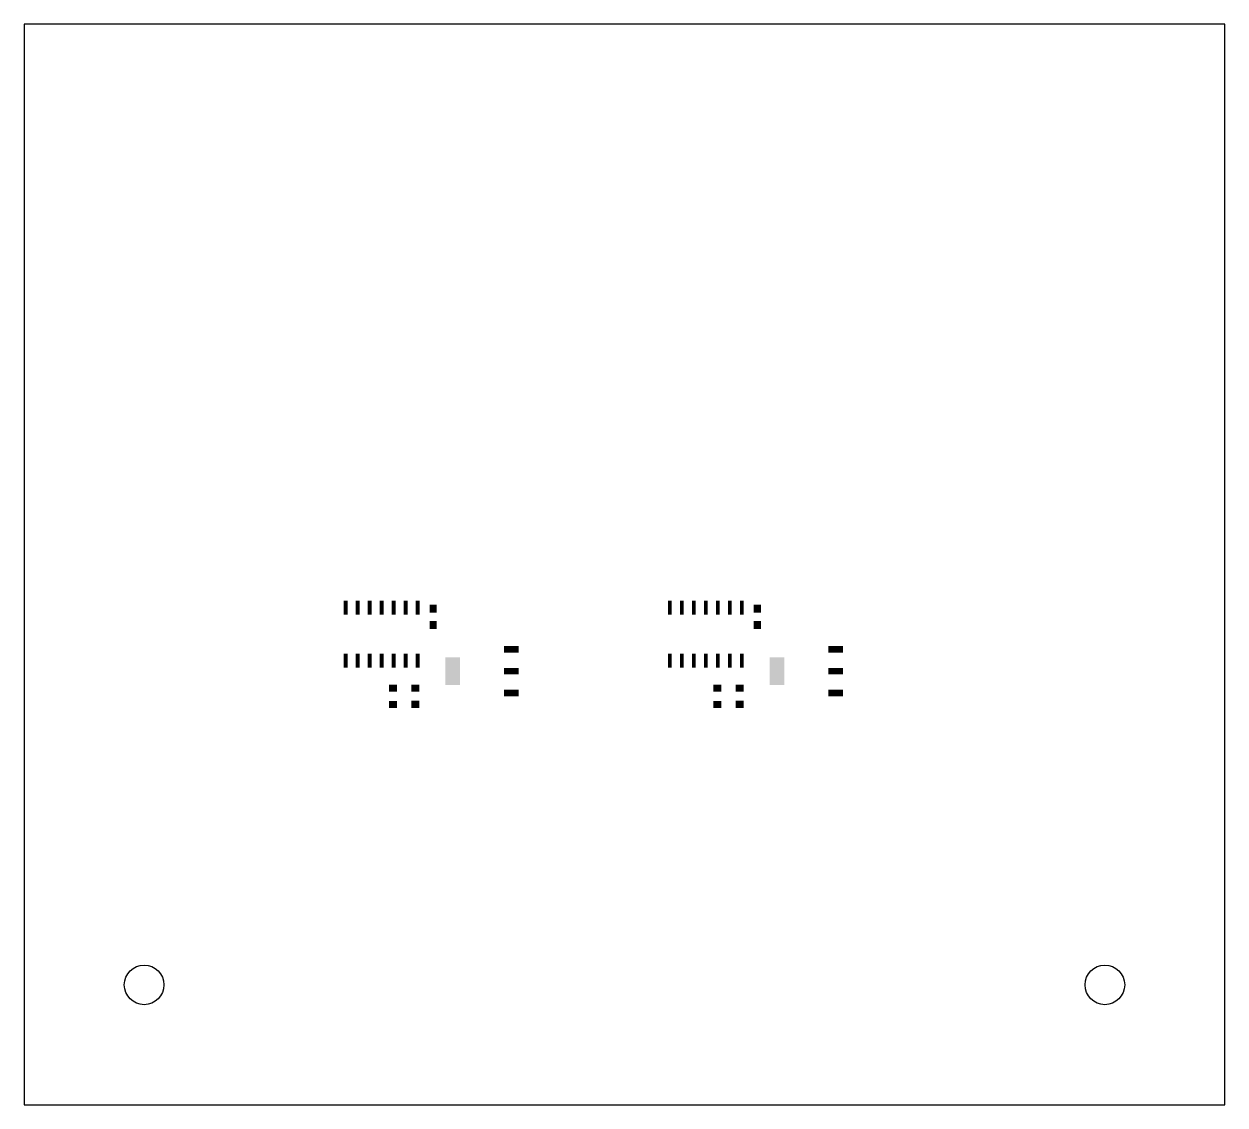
# Model space of a CAD drawing. Extents: x 0 to 5, y 0 to 4.5.
import ezdxf

# ---------------------------------------------------------------- set-up
doc = ezdxf.new("R2010")
doc.units = 0
doc.header["$MEASUREMENT"] = 0
doc.layers.get('0').update_dxf_attribs({"linetype": 'CONTINUOUS'})
doc.layers.add('32', color=1, linetype='CONTINUOUS')
doc.layers.add('Edge', color=1, linetype='CONTINUOUS')

# ---------------------------------------------------------------- blocks, each defined once
blk = doc.blocks.new('RECT')
blk.add_solid([(-0.5, -0.5), (0.5, -0.5), (-0.5, 0.5), (0.5, 0.5)])

msp = doc.modelspace()

# ---------------------------------------------------------------- linework, layer by layer
at = {"layer": 'Edge', "linetype": 'Continuous'}
msp.add_lwpolyline([(0, 0), (5, 0), (5, 4.5), (0, 4.5)], close=True, dxfattribs=at)
for centre in [(0.5, 0.5), (4.5, 0.5)]:
    msp.add_circle(centre, 0.0825, dxfattribs=at)

# ---------------------------------------------------------------- block references
at = {"layer": '32'}
for p, xscale, yscale, rotation in [((1.339, 2.0702), 0.058898, 0.015591, 89.99999999999999), ((1.389, 2.0702), 0.058898, 0.015591, 89.99999999999999), ((1.439, 2.0702), 0.058898, 0.015591, 89.99999999999999), ((1.489, 2.0702), 0.058898, 0.015591, 89.99999999999999), ((1.539, 2.0702), 0.058898, 0.015591, 89.99999999999999), ((1.589, 2.0702), 0.058898, 0.015591, 89.99999999999999), ((1.639, 2.0702), 0.058898, 0.015591, 89.99999999999999), ((1.703, 2.0655), 0.033307, 0.02937, 270), ((2.689, 2.0702), 0.058898, 0.015591, 89.99999999999999), ((2.739, 2.0702), 0.058898, 0.015591, 89.99999999999999), ((2.789, 2.0702), 0.058898, 0.015591, 89.99999999999999), ((2.839, 2.0702), 0.058898, 0.015591, 89.99999999999999), ((2.889, 2.0702), 0.058898, 0.015591, 89.99999999999999), ((2.939, 2.0702), 0.058898, 0.015591, 89.99999999999999), ((2.989, 2.0702), 0.058898, 0.015591, 89.99999999999999), ((3.053, 2.0655), 0.033307, 0.02937, 270), ((1.703, 1.9985), 0.033307, 0.02937, 270), ((3.053, 1.9985), 0.033307, 0.02937, 270), ((2.029, 1.8966), 0.060866, 0.027402, 180), ((3.379, 1.8966), 0.060866, 0.027402, 180), ((1.339, 1.8498), 0.058898, 0.015591, 89.99999999999999), ((1.389, 1.8498), 0.058898, 0.015591, 89.99999999999999), ((1.439, 1.8498), 0.058898, 0.015591, 89.99999999999999), ((1.489, 1.8498), 0.058898, 0.015591, 89.99999999999999), ((1.539, 1.8498), 0.058898, 0.015591, 89.99999999999999), ((1.589, 1.8498), 0.058898, 0.015591, 89.99999999999999), ((1.639, 1.8498), 0.058898, 0.015591, 89.99999999999999), ((1.785, 1.806), 0.060866, 0.115984, 180), ((2.689, 1.8498), 0.058898, 0.015591, 89.99999999999999), ((2.739, 1.8498), 0.058898, 0.015591, 89.99999999999999), ((2.789, 1.8498), 0.058898, 0.015591, 89.99999999999999), ((2.839, 1.8498), 0.058898, 0.015591, 89.99999999999999), ((2.889, 1.8498), 0.058898, 0.015591, 89.99999999999999), ((2.939, 1.8498), 0.058898, 0.015591, 89.99999999999999), ((2.989, 1.8498), 0.058898, 0.015591, 89.99999999999999), ((3.135, 1.806), 0.060866, 0.115984, 180), ((2.029, 1.806), 0.060866, 0.027402, 180), ((3.379, 1.806), 0.060866, 0.027402, 180), ((1.5366, 1.7347), 0.02937, 0.033307, 270), ((1.6288, 1.7349), 0.02937, 0.033307, 270), ((2.029, 1.7154), 0.060866, 0.027402, 180), ((2.8866, 1.7347), 0.02937, 0.033307, 270), ((2.9788, 1.7349), 0.02937, 0.033307, 270), ((3.379, 1.7154), 0.060866, 0.027402, 180), ((1.5366, 1.6677), 0.02937, 0.033307, 270), ((1.6288, 1.6679), 0.02937, 0.033307, 270), ((2.8866, 1.6677), 0.02937, 0.033307, 270), ((2.9788, 1.6679), 0.02937, 0.033307, 270)]:
    msp.add_blockref('RECT', p, dxfattribs=dict(at, xscale=xscale, yscale=yscale, rotation=rotation))

doc.saveas('drawing.dxf')
